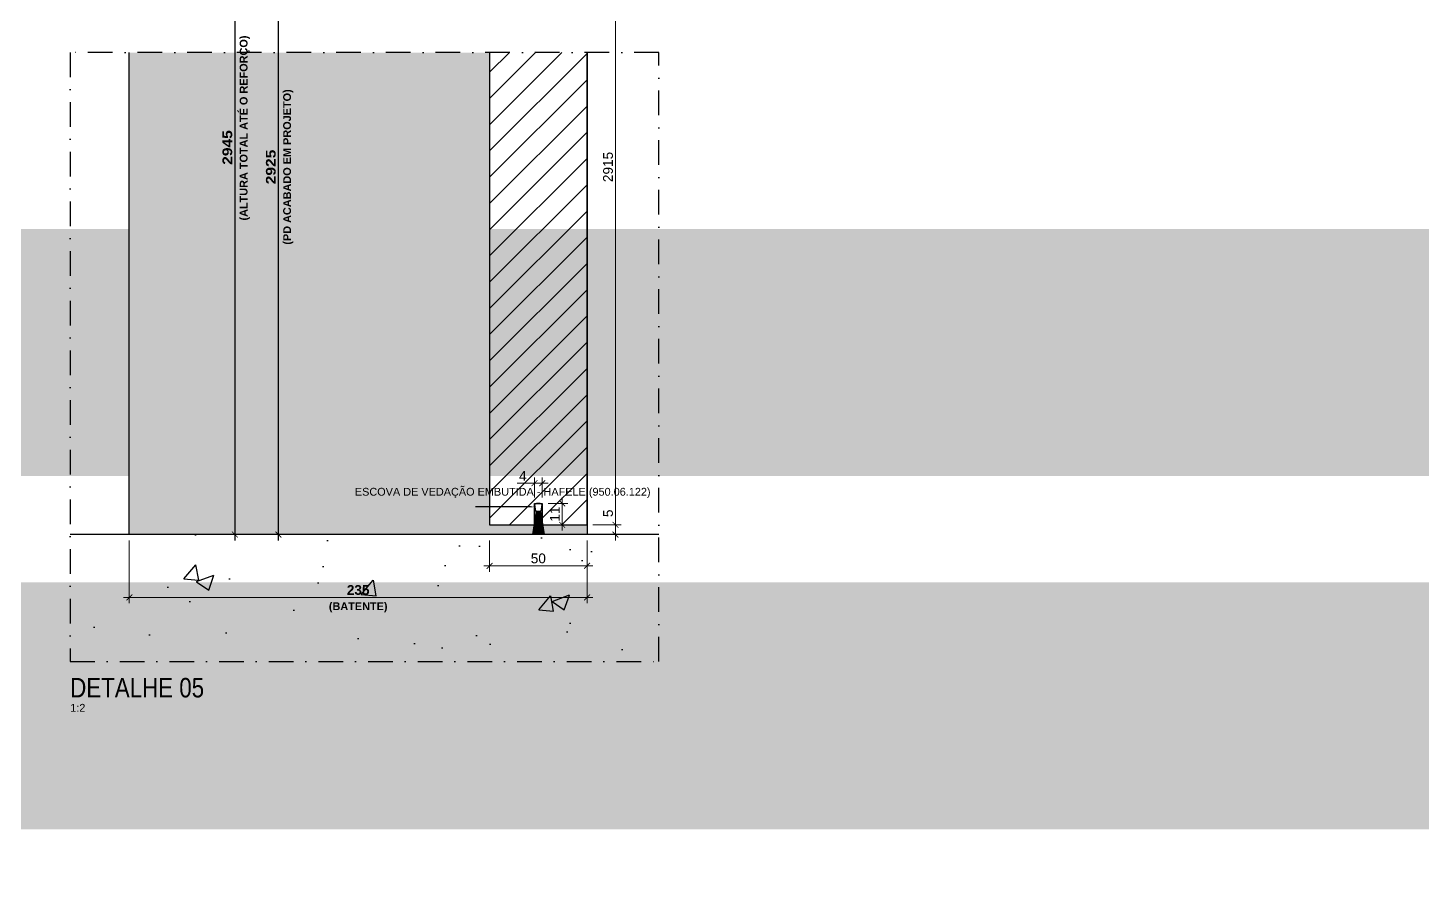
# Model space of a CAD drawing. Header units: millimetres. Extents: x -63251 to 507826, y 5339 to 217512.
# Drawn here: x 86959 to 87675, y 103179 to 103619 of the extents above; entities that cross this region are included whole.
import ezdxf
from ezdxf import colors
from ezdxf.entities.mleader import LeaderData, LeaderLine
from ezdxf.math import Vec2, Vec3

# ---------------------------------------------------------------- set-up
doc = ezdxf.new("R2010")
doc.units = ezdxf.units.MM
doc.header["$PDMODE"] = 3
doc.linetypes.add('TRAÇO 1-1', pattern=[9.525, 6.35, -3.175])
doc.linetypes.add('TRAÇO E PONTO 1-1', pattern=[25.4, 12.7, -6.35, 0, -6.35])
for name, color, linetype in [('_COMENTÁRIOS ARQ', 30, 'Continuous'), ('COTAS', 9, 'Continuous'), ('FERRAGEM', 3, 'Continuous'), ('HACHURA', 21, 'Continuous'), ('MARCENARIA', 4, 'Continuous'), ('PAREDE', 94, 'Continuous'), ('PROJEÇÃO', 8, 'Continuous'), ('TEXTO', 105, 'Continuous'), ('TEXTO TRAÇO PONTO', 105, 'TRAÇO E PONTO 1-1')]:
    doc.layers.add(name, color=color, linetype=linetype)
doc.layers.add('ARQ-COTA', color=12, linetype='Continuous', lineweight=9)
doc.styles.add('1-1', font='arial.ttf', dxfattribs={"height": 0.2})
doc.styles.add('MEDIDA OFICIAL', font='ariblk.ttf')
doc.styles.add('PADRÃO', font='arial.ttf')
doc.styles.add('PADRÃO NEGRITO', font='arialbd.ttf')
doc.styles.add('TITULO', font='swissck.ttf')
doc.dimstyles.new('1-2', dxfattribs={"dimscale": 2, "dimtxt": 2.5, "dimasz": 1.5, "dimexe": 1.5, "dimexo": 1.5, "dimtad": 1, "dimtxsty": 'PADRÃO', "dimblk": 'ARCHTICK', "dimcen": 2.5, "dimdle": 1.5, "dimclrd": 9, "dimclre": 9, "dimclrt": 6, "dimadec": 0, "dimazin": 0, "dimtfac": 1, "dimtmove": 0, "dimatfit": 3, "dimfxl": 1.25, "dimlwd": -1, "dimlwe": -1, "dimarcsym": 0})
doc.dimstyles.new('1-2 CAIXA', dxfattribs={"dimscale": 2, "dimtxt": 2.5, "dimasz": 1.5, "dimexe": 1.5, "dimexo": 1.5, "dimtad": 1, "dimtxsty": 'PADRÃO NEGRITO', "dimblk": 'ARCHTICK', "dimcen": 2.5, "dimdle": 1.5, "dimclrd": 9, "dimclre": 9, "dimclrt": 6, "dimadec": 0, "dimazin": 0, "dimtfac": 1, "dimtmove": 0, "dimatfit": 3, "dimfxl": 1.25, "dimlwd": -1, "dimlwe": -1, "dimarcsym": 0})
doc.dimstyles.new('Med. Ofic.1-2', dxfattribs={"dimscale": 2, "dimtxt": 2.5, "dimasz": 1.5, "dimexe": 1.5, "dimexo": 1.5, "dimtad": 1, "dimtxsty": 'MEDIDA OFICIAL', "dimblk": 'ARCHTICK', "dimcen": 2.5, "dimdle": 1.5, "dimclrd": 9, "dimclre": 9, "dimclrt": 10, "dimadec": 0, "dimazin": 0, "dimtfac": 1, "dimtmove": 0, "dimatfit": 3, "dimfxl": 1.25, "dimlwd": -1, "dimlwe": -1, "dimarcsym": 0})

# ---------------------------------------------------------------- blocks, each defined once
blk = doc.blocks.new('_ArchTick')
at = {"color": 0, "linetype": 'ByBlock', "const_width": 0.15}
blk.add_lwpolyline([(-0.5, -0.5), (0.5, 0.5)], dxfattribs=at)
blk = doc.blocks.new('*D1668')
at = {"layer": 'COTAS', "color": 9, "linetype": 'Continuous', "transparency": 16777216}
blk.add_line((87087.91, 103739.32), (87087.91, 103355.9), dxfattribs=at)
at = {"layer": 'COTAS', "color": 9, "transparency": 16777216}
for p, q in [((87090.91, 103736.32), (87090.91, 103736.32)), ((87090.91, 103358.9), (87090.91, 103358.9))]:
    blk.add_line(p, q, dxfattribs=at)
at = {"layer": 'Defpoints', "color": 0, "transparency": 16777216}
for p in [(87087.91, 103736.32), (87087.91, 103358.9), (87087.91, 103358.9)]:
    blk.add_point(p, dxfattribs=at)
at = {"layer": 'COTAS', "color": 9, "transparency": 16777216, "xscale": 3, "yscale": 3, "zscale": 3}
for p, rotation in [((87087.91, 103736.32), 90), ((87087.91, 103358.9), 270)]:
    blk.add_blockref('_ArchTick', p, dxfattribs=dict(at, rotation=rotation))
at = {"layer": 'COTAS', "color": 10, "transparency": 16777216, "insert": (87084.08, 103547.61), "char_height": 5, "attachment_point": 5, "rotation": 90, "style": 'MEDIDA OFICIAL'}
blk.add_mtext('2925', dxfattribs=at)
blk = doc.blocks.new('*D1669')
at = {"layer": 'COTAS', "color": 9, "linetype": 'Continuous', "transparency": 16777216}
blk.add_line((87065.59, 103759.32), (87065.59, 103355.9), dxfattribs=at)
at = {"layer": 'COTAS', "color": 9, "transparency": 16777216}
for p, q in [((87068.59, 103756.32), (87068.59, 103756.32)), ((87068.59, 103358.9), (87068.59, 103358.9))]:
    blk.add_line(p, q, dxfattribs=at)
at = {"layer": 'Defpoints', "color": 0, "transparency": 16777216}
for p in [(87065.59, 103756.32), (87065.59, 103358.9), (87065.59, 103358.9)]:
    blk.add_point(p, dxfattribs=at)
at = {"layer": 'COTAS', "color": 9, "transparency": 16777216, "xscale": 3, "yscale": 3, "zscale": 3}
for p, rotation in [((87065.59, 103756.32), 90), ((87065.59, 103358.9), 270)]:
    blk.add_blockref('_ArchTick', p, dxfattribs=dict(at, rotation=rotation))
at = {"layer": 'COTAS', "color": 10, "transparency": 16777216, "insert": (87061.76, 103557.61), "char_height": 5, "attachment_point": 5, "rotation": 90, "style": 'MEDIDA OFICIAL'}
blk.add_mtext('2945', dxfattribs=at)
blk = doc.blocks.new('*D1670')
at = {"layer": 'ARQ-COTA', "color": 9, "transparency": 16777216}
for p, q in [((87261.01, 103734.32), (87261.01, 103360.9)), ((87249.41, 103731.32), (87264.01, 103731.32)), ((87249.41, 103363.9), (87264.01, 103363.9))]:
    blk.add_line(p, q, dxfattribs=at)
at = {"layer": 'Defpoints', "color": 0, "transparency": 16777216}
for p in [(87246.41, 103731.32), (87246.41, 103363.9), (87261.01, 103363.9)]:
    blk.add_point(p, dxfattribs=at)
at = {"layer": 'ARQ-COTA', "color": 9, "transparency": 16777216, "xscale": 3, "yscale": 3, "zscale": 3}
for p, rotation in [((87261.01, 103731.32), 90), ((87261.01, 103363.9), 270)]:
    blk.add_blockref('_ArchTick', p, dxfattribs=dict(at, rotation=rotation))
at = {"layer": 'ARQ-COTA', "color": 6, "transparency": 16777216, "insert": (87257.21, 103547.61), "char_height": 5, "attachment_point": 5, "rotation": 90, "style": 'PADRÃO'}
blk.add_mtext('2915', dxfattribs=at)
blk = doc.blocks.new('*D1671')
at = {"layer": 'ARQ-COTA', "color": 9, "transparency": 16777216}
for p, q in [((87261.01, 103363.9), (87261.01, 103372.71)), ((87249.41, 103363.9), (87264.01, 103363.9)), ((87261.01, 103355.9), (87261.01, 103363.9)), ((87249.41, 103358.9), (87264.01, 103358.9))]:
    blk.add_line(p, q, dxfattribs=at)
at = {"layer": 'Defpoints', "color": 0, "transparency": 16777216}
for p in [(87246.41, 103363.9), (87261.01, 103363.9), (87246.41, 103358.9)]:
    blk.add_point(p, dxfattribs=at)
at = {"layer": 'ARQ-COTA', "color": 9, "transparency": 16777216, "xscale": 3, "yscale": 3, "zscale": 3}
for p, rotation in [((87261.01, 103363.9), 90), ((87261.01, 103358.9), 270)]:
    blk.add_blockref('_ArchTick', p, dxfattribs=dict(at, rotation=rotation))
at = {"layer": 'ARQ-COTA', "color": 6, "transparency": 16777216, "insert": (87257.22, 103369.8), "char_height": 5, "attachment_point": 5, "rotation": 90, "style": 'PADRÃO'}
blk.add_mtext('5', dxfattribs=at)
blk = doc.blocks.new('*D1672')
at = {"layer": 'ARQ-COTA', "color": 9, "transparency": 16777216}
for p, q in [((87196.41, 103355.9), (87196.41, 103339.83)), ((87246.41, 103355.9), (87246.41, 103339.83)), ((87249.41, 103342.83), (87193.41, 103342.83))]:
    blk.add_line(p, q, dxfattribs=at)
at = {"layer": 'Defpoints', "color": 0, "transparency": 16777216}
for p in [(87196.41, 103358.9), (87246.41, 103358.9), (87196.41, 103342.83)]:
    blk.add_point(p, dxfattribs=at)
at = {"layer": 'ARQ-COTA', "color": 9, "transparency": 16777216, "xscale": 3, "yscale": 3, "zscale": 3, "rotation": 180}
blk.add_blockref('_ArchTick', (87196.41, 103342.83), dxfattribs=at)
at = {"layer": 'ARQ-COTA', "color": 9, "transparency": 16777216, "xscale": 3, "yscale": 3, "zscale": 3}
blk.add_blockref('_ArchTick', (87246.41, 103342.83), dxfattribs=at)
at = {"layer": 'ARQ-COTA', "color": 6, "transparency": 16777216, "insert": (87221.41, 103346.63), "char_height": 5, "attachment_point": 5, "style": 'PADRÃO'}
blk.add_mtext('50', dxfattribs=at)
blk = doc.blocks.new('*D1673')
at = {"layer": 'ARQ-COTA', "color": 9, "transparency": 16777216}
for p, q in [((87011.41, 103355.9), (87011.41, 103323.6)), ((87246.41, 103355.9), (87246.41, 103323.6)), ((87249.41, 103326.6), (87008.41, 103326.6))]:
    blk.add_line(p, q, dxfattribs=at)
at = {"layer": 'Defpoints', "color": 0, "transparency": 16777216}
for p in [(87011.41, 103358.9), (87246.41, 103358.9), (87011.41, 103326.6)]:
    blk.add_point(p, dxfattribs=at)
at = {"layer": 'ARQ-COTA', "color": 9, "transparency": 16777216, "xscale": 3, "yscale": 3, "zscale": 3, "rotation": 180}
blk.add_blockref('_ArchTick', (87011.41, 103326.6), dxfattribs=at)
at = {"layer": 'ARQ-COTA', "color": 9, "transparency": 16777216, "xscale": 3, "yscale": 3, "zscale": 3}
blk.add_blockref('_ArchTick', (87246.41, 103326.6), dxfattribs=at)
at = {"layer": 'ARQ-COTA', "color": 6, "transparency": 16777216, "insert": (87128.91, 103330.4), "char_height": 5, "attachment_point": 5, "style": 'PADRÃO NEGRITO'}
blk.add_mtext('235', dxfattribs=at)
blk = doc.blocks.new('ESCOVA DE VEDAÇÃO')
at = {"layer": 'FERRAGEM'}
blk.add_lwpolyline([(-1.5, -4), (1.5, -4), (2, -0.5, 0.25), (-2, -0.5)], format="xyb", close=True, dxfattribs=at)
at = {"layer": 'FERRAGEM', "color": 8}
for points in [[(-1.04, -4), (-3.04, -16)], [(-0.79, -4), (-2.3, -16)], [(-0.55, -4), (-1.63, -16)], [(-0.35, -4), (-0.96, -16)], [(-0.21, -4), (-0.45, -16)], [(0.08, -4), (0.33, -16)], [(0.35, -4), (0.96, -16)], [(0.55, -4), (1.63, -16)], [(0.79, -4), (2.3, -16)], [(1.04, -4), (3.04, -16)]]:
    blk.add_lwpolyline(points, dxfattribs=at)
blk = doc.blocks.new('*D1674')
at = {"layer": 'ARQ-COTA', "color": 9, "transparency": 16777216}
for p, q in [((87219.41, 103385.24), (87210.46, 103385.24)), ((87219.41, 103377.9), (87219.41, 103388.24)), ((87226.41, 103385.24), (87219.41, 103385.24)), ((87223.41, 103377.9), (87223.41, 103388.24))]:
    blk.add_line(p, q, dxfattribs=at)
at = {"layer": 'Defpoints', "color": 0, "transparency": 16777216}
for p in [(87219.41, 103385.24), (87219.41, 103374.9), (87223.41, 103374.9)]:
    blk.add_point(p, dxfattribs=at)
at = {"layer": 'ARQ-COTA', "color": 9, "transparency": 16777216, "xscale": 3, "yscale": 3, "zscale": 3, "rotation": 180}
blk.add_blockref('_ArchTick', (87219.41, 103385.24), dxfattribs=at)
at = {"layer": 'ARQ-COTA', "color": 9, "transparency": 16777216, "xscale": 3, "yscale": 3, "zscale": 3}
blk.add_blockref('_ArchTick', (87223.41, 103385.24), dxfattribs=at)
at = {"layer": 'ARQ-COTA', "color": 6, "transparency": 16777216, "insert": (87213.43, 103388.99), "char_height": 5, "attachment_point": 5, "style": 'PADRÃO'}
blk.add_mtext('4', dxfattribs=at)
blk = doc.blocks.new('*D1675')
at = {"layer": 'ARQ-COTA', "color": 9, "transparency": 16777216}
for p, q in [((87233.63, 103360.9), (87233.63, 103377.9)), ((87226.41, 103374.9), (87236.63, 103374.9)), ((87228.6, 103363.9), (87236.63, 103363.9))]:
    blk.add_line(p, q, dxfattribs=at)
at = {"layer": 'Defpoints', "color": 0, "transparency": 16777216}
for p in [(87223.41, 103374.9), (87233.63, 103374.9), (87225.6, 103363.9)]:
    blk.add_point(p, dxfattribs=at)
at = {"layer": 'ARQ-COTA', "color": 9, "transparency": 16777216, "xscale": 3, "yscale": 3, "zscale": 3}
for p, rotation in [((87233.63, 103374.9), 90), ((87233.63, 103363.9), 270)]:
    blk.add_blockref('_ArchTick', p, dxfattribs=dict(at, rotation=rotation))
at = {"layer": 'ARQ-COTA', "color": 6, "transparency": 16777216, "insert": (87229.87, 103369.4), "char_height": 5, "attachment_point": 5, "rotation": 90, "style": 'PADRÃO'}
blk.add_mtext('11', dxfattribs=at)

msp = doc.modelspace()

# ---------------------------------------------------------------- hatches: boundary and pattern name
at = {"layer": 'HACHURA', "true_color": 0xba9673}
h = msp.add_hatch(color=33, dxfattribs=at)
h.dxf.hatch_style = 1
h.paths.add_polyline_path([(87196.414, 103606.379), (87011.414, 103606.379), (87011.414, 103358.896), (87246.414, 103358.896), (87246.414, 103363.896), (87196.414, 103363.896)])
at = {"layer": 'HACHURA'}
h = msp.add_hatch(dxfattribs=at)
h.set_pattern_fill('AR-CONC', color=21, scale=0.5)
h.set_pattern_definition([(50, (26849.184, 141.324), (91.092334, -7.969543), [9.525, -104.775]), (355, (26849.18, 141.32), (-17.62171, 95.52842), [7.62, -83.82029]), (100.451445, (26856.775, 140.66), (73.470624, 87.558876), [8.095004, -89.04512]), (46.1842, (26849.18, 166.72), (135.53952, -21.02116), [14.2875, -157.1625]), (96.63556, (26860.48, 164.97), (118.70207, 123.71306), [12.14251, -133.5678]), (351.18415, (26849.18, 166.72), (118.70207, 123.71306), [11.42998, -125.72987]), (21, (26861.884, 160.374), (75.807196, -51.1326), [9.525, -104.775]), (326, (26861.88, 160.37), (30.901014, 92.09398), [7.62, -83.82]), (71.451445, (26868.2, 156.11), (106.70821, 40.961384), [8.095004, -89.04497]), (37.5, (26849.184, 141.324), (1.544302, 42.277519), [0, -82.804, 0, -85.09, 0, -84.1375]), (7.5, (26849.184, 141.324), (33.409831, 50.090287), [0, -48.514, 0, -80.899, 0, -32.0675]), (327.5, (26820.863, 141.324), (67.795298, -2.864372), [0, -31.75, 0, -99.06, 0, -131.445]), (317.5, (26808.163, 141.324), (74.06459, 12.713246), [0, -41.275, 0, -65.786, 0, -93.345])])
h.paths.add_polyline_path([(86981.064, 103358.896), (86981.064, 103293.632), (87283.292, 103293.632), (87283.292, 103358.896)])
at = {"layer": 'PROJEÇÃO', "linetype": 'TRAÇO 1-1'}
h = msp.add_hatch(dxfattribs=at)
h.set_pattern_fill('ANSI31', color=8, scale=3)
h.set_pattern_definition([(45, (26943.702, -2886.838), (-6.7351921, 6.7351921), [])])
h.paths.add_polyline_path([(87246.414, 103606.379), (87196.414, 103606.379), (87196.414, 103363.892), (87219.415, 103363.892), (87219.414, 103374.896), (87223.414, 103374.897), (87223.415, 103363.897), (87246.414, 103363.897)])

# ---------------------------------------------------------------- linework, layer by layer
at = {"layer": 'MARCENARIA'}
for points in [[(87246.414, 103606.379), (87246.414, 103358.896), (87011.414, 103358.896), (87011.414, 103606.379)], [(87196.414, 103606.379), (87196.414, 103363.892), (87219.415, 103363.892), (87219.414, 103374.896), (87223.414, 103374.897), (87223.415, 103363.897), (87246.414, 103363.897), (87246.414, 103606.379)]]:
    msp.add_lwpolyline(points, dxfattribs=at)
at = {"layer": 'PAREDE'}
msp.add_lwpolyline([(87283.292, 103358.896), (86981.064, 103358.896)], dxfattribs=at)
at = {"layer": 'TEXTO TRAÇO PONTO'}
msp.add_lwpolyline([(87283.292, 103293.633), (87283.292, 103606.379), (86981.064, 103606.379), (86981.064, 103293.633)], close=True, dxfattribs=at)

# ---------------------------------------------------------------- block references
at = {"layer": '_COMENTÁRIOS ARQ'}
msp.add_blockref('ESCOVA DE VEDAÇÃO', (87221.414, 103374.896), dxfattribs=at)

# ---------------------------------------------------------------- texts
at = {"layer": 'COTAS', "color": 10, "char_height": 4, "attachment_point": 2, "rotation": 90, "style": 'PADRÃO NEGRITO'}
for s, insert, width in [('(ALTURA TOTAL ATÉ O REFORÇO)', (87068.094, 103567.61), 135), ('(PD ACABADO EM PROJETO)', (87090.414, 103547.61), 99.12947)]:
    msp.add_mtext(s, dxfattribs=dict(at, insert=insert, width=width))
at = {"layer": 'COTAS', "color": 10, "insert": (87128.914, 103324.099), "char_height": 4, "width": 99.12947, "attachment_point": 2, "style": 'PADRÃO NEGRITO'}
msp.add_mtext('{\\C6;(BATENTE)}', dxfattribs=at)
at = {"layer": 'TEXTO', "color": 1, "insert": (86981.064, 103275.132), "char_height": 10, "width": 220.061, "attachment_point": 7, "style": 'TITULO'}
msp.add_mtext('DETALHE 05', dxfattribs=at)
at = {"layer": 'TEXTO', "insert": (86981.064, 103271.932), "char_height": 4, "width": 48, "attachment_point": 1, "style": 'PADRÃO'}
msp.add_mtext('1:2', dxfattribs=at)

# ---------------------------------------------------------------- dimensions: what is measured, and where the dimension line sits
at = {"layer": 'ARQ-COTA'}
dim = msp.add_linear_dim(base=(87261.015, 103363.896), p1=(87246.414, 103731.323), p2=(87246.414, 103363.896), angle=90, text='2915', dimstyle='1-2', dxfattribs=at)
dim.commit()
dim.dimension.update_dxf_attribs({"geometry": '*D1670', "text_midpoint": (87257.212, 103547.61)})
for base, p1, p2, dimstyle, picture, middle in [((87219.414, 103385.24), (87223.414, 103374.897), (87219.414, 103374.896), '1-2', '*D1674', (87213.435, 103388.99)), ((87011.414, 103326.599), (87246.414, 103358.896), (87011.414, 103358.896), '1-2 CAIXA', '*D1673', (87128.914, 103330.402)), ((87196.414, 103342.826), (87246.414, 103358.896), (87196.414, 103358.896), '1-2', '*D1672', (87221.414, 103346.629))]:
    dim = msp.add_linear_dim(base=base, p1=p1, p2=p2, dimstyle=dimstyle, dxfattribs=at)
    dim.commit()
    dim.dimension.update_dxf_attribs({"geometry": picture, "text_midpoint": middle})
for base, p1, p2, picture, middle in [((87233.627, 103374.897), (87225.596, 103363.897), (87223.414, 103374.897), '*D1675', (87229.867, 103369.397)), ((87261.015, 103363.896), (87246.414, 103358.896), (87246.414, 103363.896), '*D1671', (87257.222, 103369.804))]:
    dim = msp.add_linear_dim(base=base, p1=p1, p2=p2, angle=90, dimstyle='1-2', dxfattribs=at)
    dim.commit()
    dim.dimension.update_dxf_attribs({"geometry": picture, "text_midpoint": middle})
at = {"layer": 'COTAS'}
for base, p1, p2, text, picture, middle in [((87065.594, 103358.896), (87065.594, 103756.323), (87065.594, 103358.896), '2945', '*D1669', (87061.759, 103557.61)), ((87087.914, 103358.896), (87087.914, 103736.323), (87087.914, 103358.896), '2925', '*D1668', (87084.079, 103547.61))]:
    dim = msp.add_linear_dim(base=base, p1=p1, p2=p2, angle=90, text=text, dimstyle='Med. Ofic.1-2', dxfattribs=at)
    dim.commit()
    dim.dimension.update_dxf_attribs({"geometry": picture, "text_midpoint": middle})

# ---------------------------------------------------------------- leaders
at = {"layer": 'COTAS', "ltscale": 0.4}
ml = msp.add_multileader_mtext('Standard', dxfattribs=at)
ml.set_content('ESCOVA DE VEDAÇÃO EMBUTIDA - HAFELE (950.06.122)', color=105, style='1-1')
ml.set_leader_properties(color=256, linetype='ByLayer', lineweight=-1)
ml.build(insert=Vec2(0, 0))
ml.multileader.update_dxf_attribs({"text_left_attachment_type": 2, "text_right_attachment_type": 2, "dogleg_length": 0.36, "arrow_head_size": 2, "scale": 20})
ctx = ml.context
ctx.base_point, ctx.scale, ctx.arrow_head_size, ctx.landing_gap_size, ctx.plane_origin = Vec3(87123.2, 103373.099), 20, 2, 4, Vec3(87255.331, 103401.849)
ctx.left_attachment, ctx.right_attachment = 2, 2
notes = []
notes.append((ctx, [(0, (1, 1, 0), (87196.414, 103373.099), (-1, 0), 7.2, [(0, [(87219.414, 103373.1)], 0, [])])]))
ctx.mtext.insert, ctx.mtext.width, ctx.mtext.flow_direction = Vec3(87127.2, 103382.861), 59.99595, 5
for ctx, leaders in notes:
    for number, flags, end, landing, length, lines in leaders:
        leader = LeaderData()
        leader.index, (leader.has_last_leader_line, leader.has_dogleg_vector, leader.attachment_direction) = number, flags
        leader.last_leader_point, leader.dogleg_vector, leader.dogleg_length = Vec3(end), Vec3(landing), length
        for number, points, colour, breaks in lines:
            line = LeaderLine()
            line.index, line.vertices, line.color, line.breaks = number, Vec3.list(points), colors.encode_raw_color(colour), breaks
            leader.lines.append(line)
        ctx.leaders.append(leader)

# ---------------------------------------------------------------- next in the draw order: leaders
at = {"layer": 'COTAS'}
ml = msp.add_multileader_mtext('Standard', dxfattribs=at)
ml.set_content('{\\fArial|b1|i0|c0|p34;\\C10;ATENÇÃO PARKET!\\P}RODATETO COM LINHA DE SOMBRA DE 20 mm NO ENCONTRO COM O FORRO', color=105, style='1-1')
ml.set_leader_properties(color=256, linetype='ByLayer', lineweight=-1)
ml.build(insert=Vec2(0, 0))
ml.multileader.update_dxf_attribs({"text_left_attachment_type": 2, "text_right_attachment_type": 2, "dogleg_length": 0.36, "arrow_head_size": 15, "scale": 200})
ctx = ml.context
ctx.base_point, ctx.scale, ctx.char_height, ctx.arrow_head_size, ctx.landing_gap_size, ctx.plane_origin = Vec3(180960.922, 103379.728), 200, 40, 15, 10, Vec3(181558.418, 102996.898)
ctx.left_attachment, ctx.right_attachment, ctx.text_align_type = 2, 2, 2
notes = []
notes.append((ctx, [(0, (1, 1, 0), (181860.217, 103379.728), (-1, 0), 144.288, [(0, [(181860.217, 102384.953)], 0, [])])]))
ctx.mtext.insert, ctx.mtext.rotation, ctx.mtext.width, ctx.mtext.alignment, ctx.mtext.flow_direction = Vec3(181705.929, 103505.717), 6.2831853, 858.66662, 3, 5
ctx.mtext.has_bg_fill, ctx.mtext.bg_color, ctx.mtext.bg_scale_factor, ctx.mtext.bg_transparency, ctx.mtext.use_window_bg_color = 1, -1023410145, 1.25, 0, 0
for ctx, leaders in notes:
    for number, flags, end, landing, length, lines in leaders:
        leader = LeaderData()
        leader.index, (leader.has_last_leader_line, leader.has_dogleg_vector, leader.attachment_direction) = number, flags
        leader.last_leader_point, leader.dogleg_vector, leader.dogleg_length = Vec3(end), Vec3(landing), length
        for number, points, colour, breaks in lines:
            line = LeaderLine()
            line.index, line.vertices, line.color, line.breaks = number, Vec3.list(points), colors.encode_raw_color(colour), breaks
            leader.lines.append(line)
        ctx.leaders.append(leader)

# ---------------------------------------------------------------- next in the draw order: leaders
ml = msp.add_multileader_mtext('Standard', dxfattribs=at)
ml.set_content('{\\fArial|b1|i0|c0|p34;\\C10;ATENÇÃO PARKET!\\P}REVESTIMENTO DE ELEVADOR EM {\\fArial|b1|i0|c0|p34;CABREUVA BRANCA PREMIUM }', color=105, style='1-1')
ml.set_leader_properties(color=256, linetype='ByLayer', lineweight=-1)
ml.build(insert=Vec2(0, 0))
ml.multileader.update_dxf_attribs({"text_left_attachment_type": 2, "text_right_attachment_type": 2, "dogleg_length": 0.36, "arrow_head_size": 15, "scale": 200})
ctx = ml.context
ctx.base_point, ctx.scale, ctx.char_height, ctx.arrow_head_size, ctx.landing_gap_size, ctx.plane_origin = Vec3(238639.24, 103198.68), 200, 40, 15, 10, Vec3(239350.515, 101172.127)
ctx.left_attachment, ctx.right_attachment, ctx.text_align_type = 2, 2, 2
notes = []
notes.append((ctx, [(0, (1, 1, 0), (239652.314, 103198.68), (-1, 0), 144.288, [(0, [(240451.103, 103198.68)], 0, [])])]))
ctx.mtext.insert, ctx.mtext.rotation, ctx.mtext.width, ctx.mtext.alignment, ctx.mtext.flow_direction = Vec3(239498.026, 103324.301), 6.2831853, 858.66662, 3, 5
ctx.mtext.has_bg_fill, ctx.mtext.bg_color, ctx.mtext.bg_scale_factor, ctx.mtext.bg_transparency, ctx.mtext.use_window_bg_color = 1, -1023410095, 1.25, 0, 0
for ctx, leaders in notes:
    for number, flags, end, landing, length, lines in leaders:
        leader = LeaderData()
        leader.index, (leader.has_last_leader_line, leader.has_dogleg_vector, leader.attachment_direction) = number, flags
        leader.last_leader_point, leader.dogleg_vector, leader.dogleg_length = Vec3(end), Vec3(landing), length
        for number, points, colour, breaks in lines:
            line = LeaderLine()
            line.index, line.vertices, line.color, line.breaks = number, Vec3.list(points), colors.encode_raw_color(colour), breaks
            leader.lines.append(line)
        ctx.leaders.append(leader)

doc.saveas('drawing.dxf')
